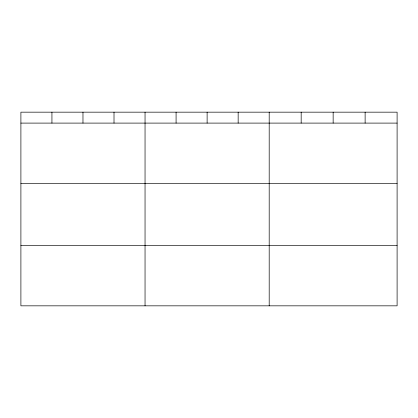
<?xml version="1.0" encoding="UTF-8"?>
<svg xmlns="http://www.w3.org/2000/svg" width="418" height="418" viewBox="0 0 418 418"><rect width="100%" height="100%" fill="white"/><g stroke="black" fill="none" stroke-linecap="round" stroke-linejoin="round"><path stroke-width="0.63" d="M397.1 183.403L397.1 112.165L20.9 112.165L20.9 305.835L397.1 305.835L397.1 183.403L20.9 183.403M20.9 123.101L397.1 123.101M20.9 245.533L397.1 245.533M365.123 112.165L365.123 123.101M333.146 112.165L333.146 123.101M301.169 112.165L301.169 123.101M269.192 112.165L269.192 305.835M238.155 112.165L238.155 123.101M207.119 112.165L207.119 123.101M176.082 112.165L176.082 123.101M145.046 112.165L145.046 305.835M114.009 112.165L114.009 123.101M82.973 112.165L82.973 123.101M51.937 112.165L51.937 123.101"/></g></svg>
